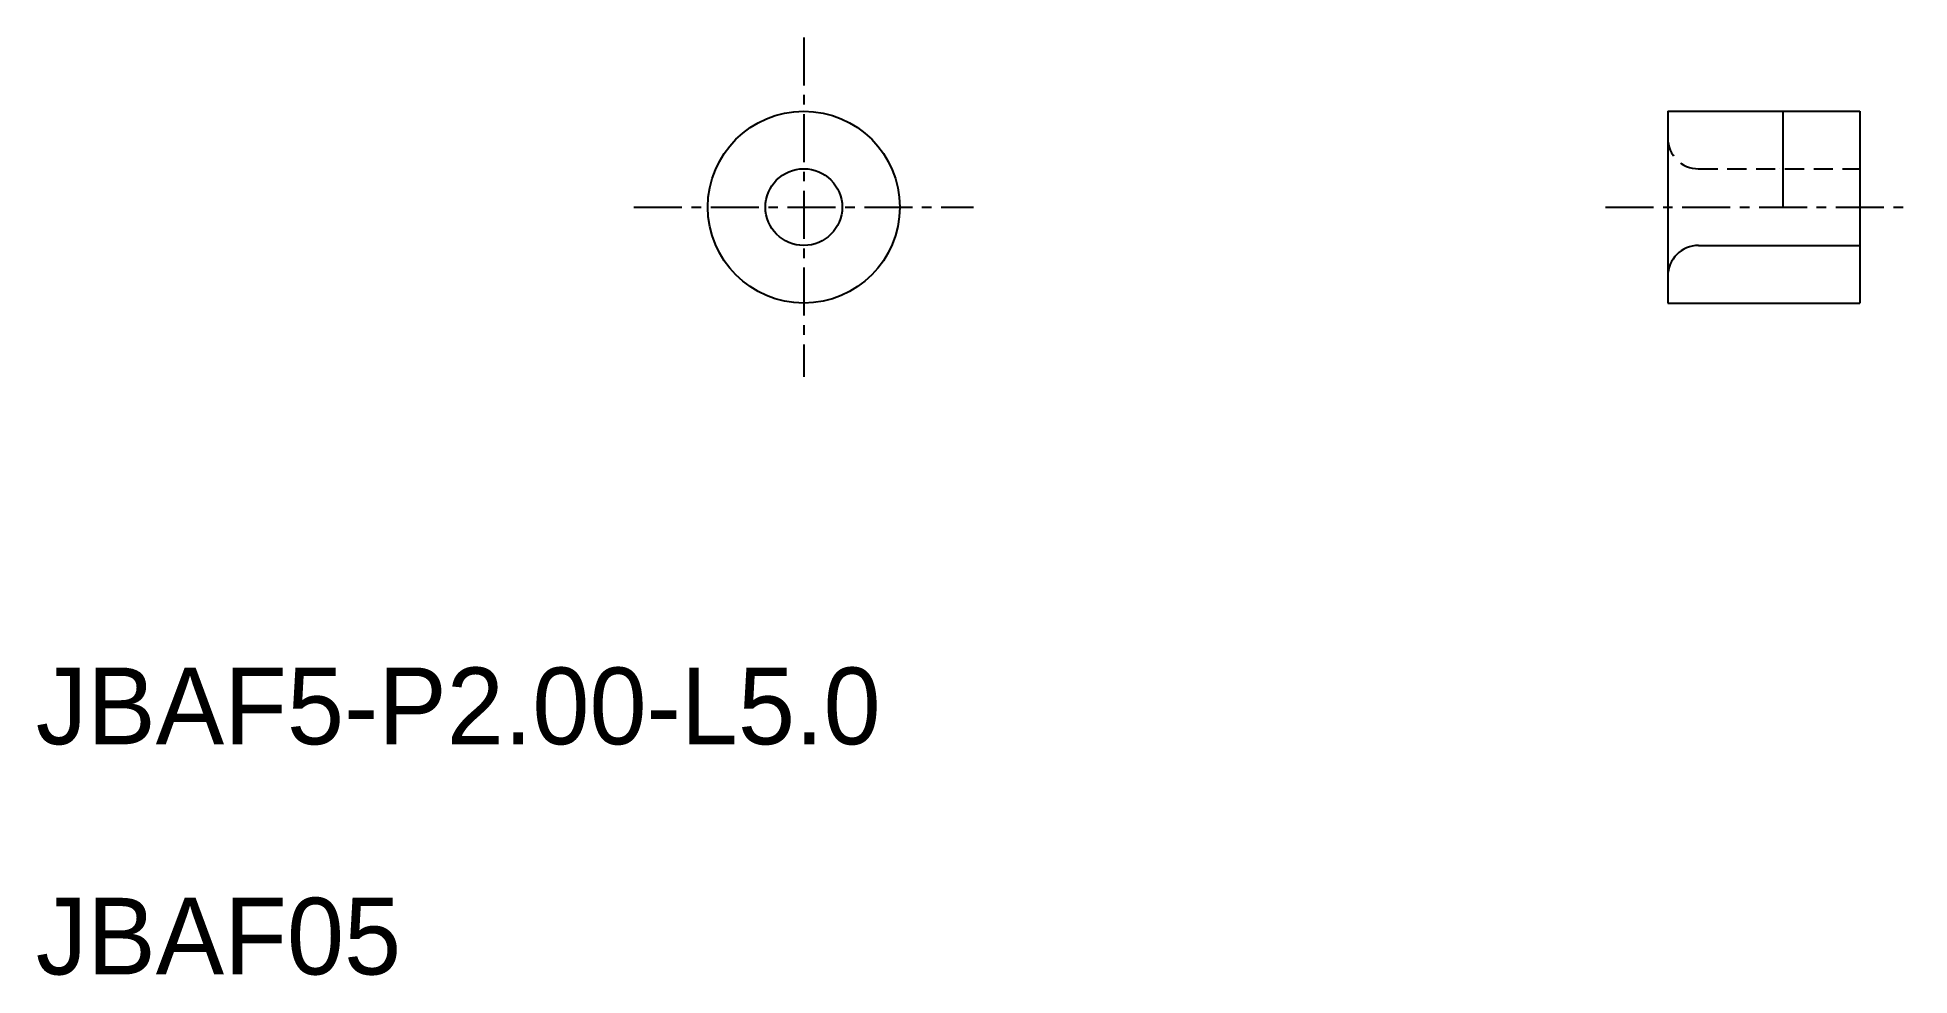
# Model space of a CAD drawing. Extents: x 10 to 58.8, y 10 to 34.4.
import ezdxf

# ---------------------------------------------------------------- set-up
doc = ezdxf.new("R2010")
doc.units = 0
doc.linetypes.add('CENTER', pattern=[2, 1.25, -0.25, 0.25, -0.25])
doc.linetypes.add('DASHED', pattern=[0.75, 0.5, -0.25])
doc.layers.get('0').update_dxf_attribs({"linetype": 'CONTINUOUS'})
doc.layers.add('CENTER', color=1, linetype='CENTER')

msp = doc.modelspace()

# ---------------------------------------------------------------- linework, layer by layer
at = {"color": 7, "linetype": 'CONTINUOUS'}
for p, q in [((52.5, 32.5), (57.5, 32.5)), ((52.5, 32.5), (52.5, 27.5)), ((55.5, 32.5), (55.5, 30)), ((57.5, 32.5), (57.5, 27.5)), ((54.35, 31), (54.35, 31)), ((55.4, 31), (55.4, 31)), ((53.3, 29), (57.5, 29)), ((52.5, 27.5), (57.5, 27.5))]:
    msp.add_line(p, q, dxfattribs=at)
at = {"color": 3, "linetype": 'DASHED'}
msp.add_line((53.3, 31), (57.5, 31), dxfattribs=at)
at = {"color": 7, "linetype": 'CONTINUOUS'}
for radius in [2.5, 1]:
    msp.add_circle((30, 30), radius, dxfattribs=at)
at = {"color": 3, "linetype": 'DASHED'}
msp.add_arc((53.3, 31.8), 0.8, 180, 270, dxfattribs=at)
at = {"color": 7, "linetype": 'CONTINUOUS'}
msp.add_arc((53.3, 28.2), 0.8, 90, 180, dxfattribs=at)
at = {"layer": 'CENTER', "color": 1, "linetype": 'CENTER'}
for p, q in [((30, 34.423), (30, 25.577)), ((25.577, 30), (34.423, 30)), ((50.876, 30), (58.797, 30))]:
    msp.add_line(p, q, dxfattribs=at)

# ---------------------------------------------------------------- texts
at = {"color": 7, "linetype": 'CONTINUOUS'}
for s, p in [('JBAF5-P2.00-L5.0', (10, 16)), ('JBAF05', (10, 10))]:
    msp.add_text(s, height=2, dxfattribs=at).set_placement(p)

doc.saveas('drawing.dxf')
